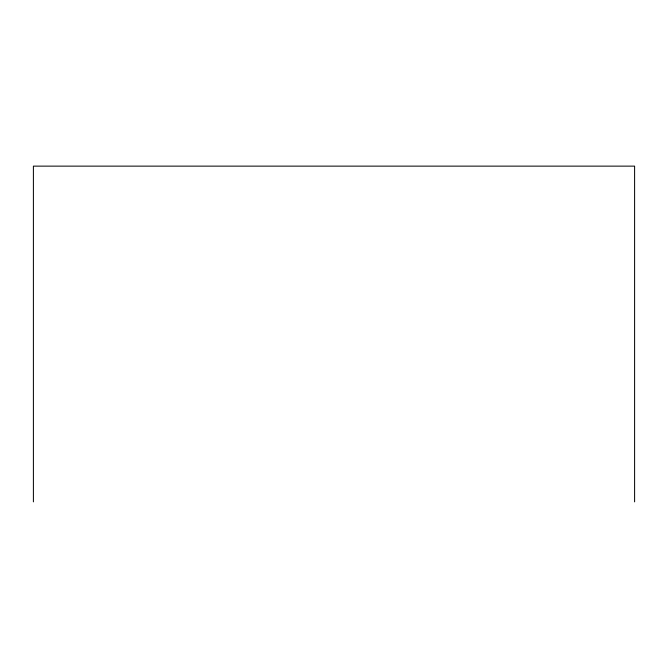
<?xml version="1.0" encoding="UTF-8"?>
<svg xmlns="http://www.w3.org/2000/svg" width="668" height="668" viewBox="0 0 668 668"><rect width="100%" height="100%" fill="white"/><g stroke="black" fill="none" stroke-linecap="round" stroke-linejoin="round"><path stroke-width="1" d="M634.6 501.868L634.6 166.132L33.4 166.132L33.4 501.868"/></g></svg>
